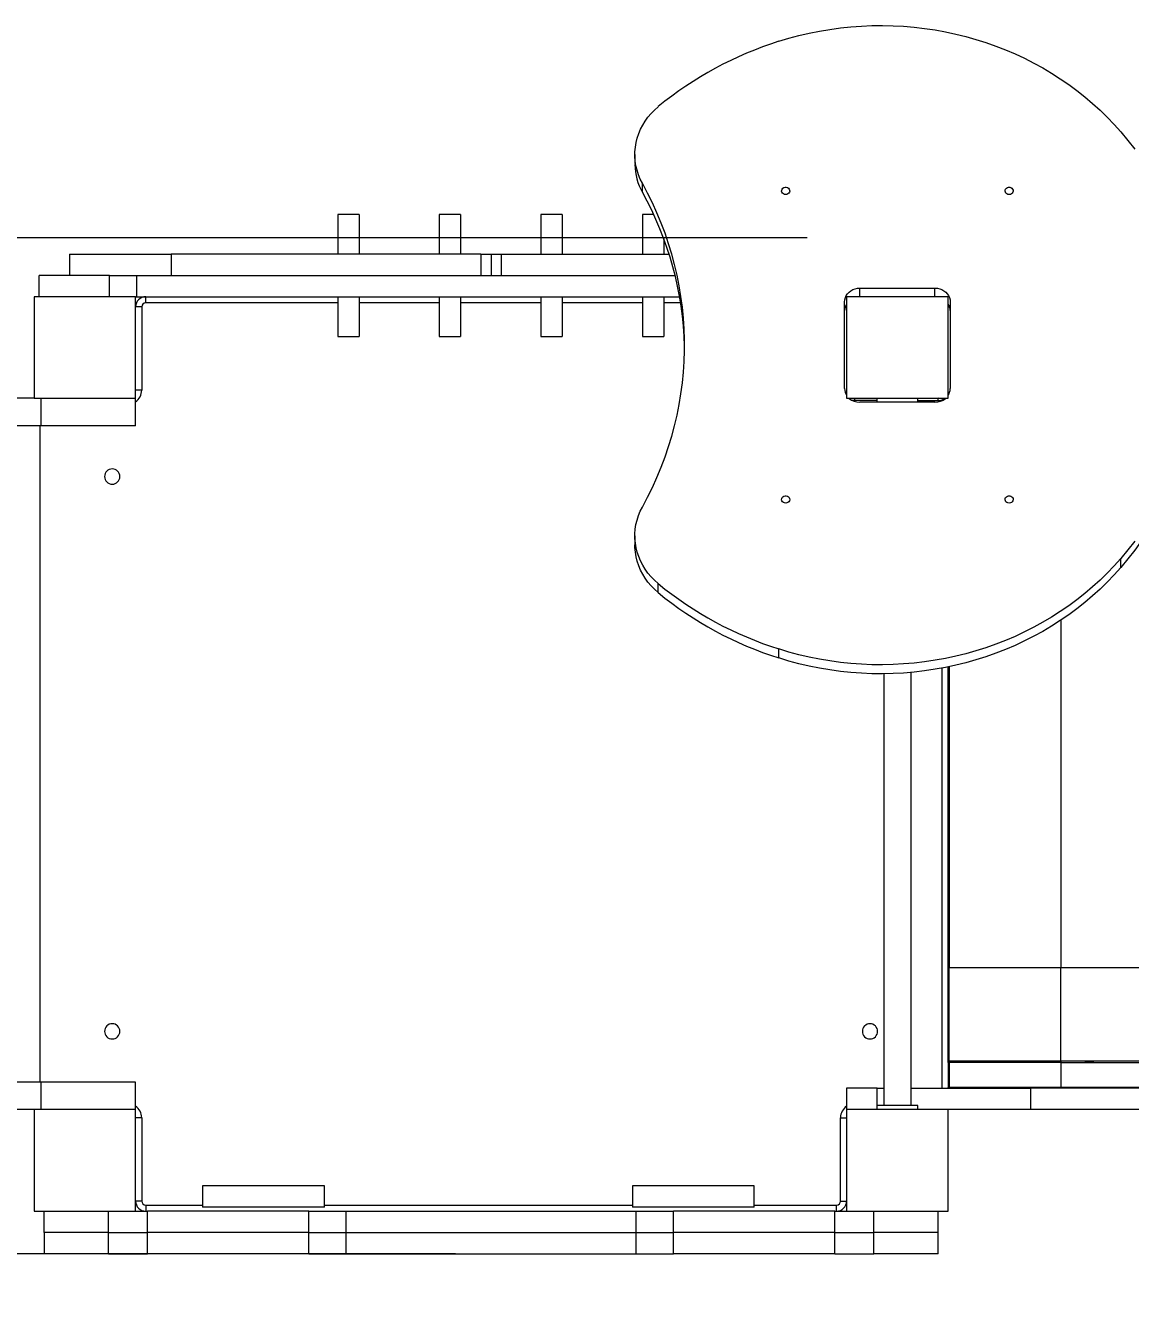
# Model space of a CAD drawing. Header units: millimetres. Extents: x -3610 to 3658, y -2763 to 1922.
# Drawn here: x -536 to 552, y -624 to 631 of the extents above; entities that cross this region are included whole.
import ezdxf

# ---------------------------------------------------------------- set-up
doc = ezdxf.new("R2010")
doc.units = ezdxf.units.MM
doc.layers.add('DIKOM_ОБЪЕКТ', color=7, linetype='Continuous')
doc.layers.add('DIKOM_РАЗМЕР_ОБЪЕКТА', color=7, linetype='Continuous')
doc.styles.add('style1', font='arial.ttf', dxfattribs={"width": 0.8})
doc.dimstyles.new('1-50', dxfattribs={"dimtxt": 300, "dimasz": 200, "dimexe": 100, "dimexo": 0, "dimgap": 100, "dimtad": 1, "dimtxsty": 'style1', "dimcen": 200, "dimclrd": 7, "dimclre": 7, "dimclrt": 7, "dimadec": 1, "dimazin": 2, "dimtfac": 1, "dimtmove": 0, "dimatfit": 2, "dimfxl": 0, "dimlwd": 25, "dimlwe": 18, "dimarcsym": 0})

# ---------------------------------------------------------------- blocks, each defined once
blk = doc.blocks.new('*D0')
at = {"layer": 'Defpoints', "color": 0, "transparency": 16777216}
for p in [(-1853.2, 422.4), (233.7, 422.4), (-112.6, -577.6)]:
    blk.add_point(p, dxfattribs=at)
at = {"layer": 'DIKOM_РАЗМЕР_ОБЪЕКТА', "color": 7, "lineweight": 18, "transparency": 16777216}
for p, q in [((233.7, 422.4), (-1953.2, 422.4)), ((-112.6, -577.6), (-1953.2, -577.6))]:
    blk.add_line(p, q, dxfattribs=at)
at = {"layer": 'DIKOM_РАЗМЕР_ОБЪЕКТА', "color": 7, "lineweight": 25, "transparency": 16777216}
blk.add_line((-1853.2, -377.6), (-1853.2, 222.4), dxfattribs=at)
at = {"layer": 'DIKOM_РАЗМЕР_ОБЪЕКТА', "color": 7, "transparency": 16777216}
for points in [[(-1886.5, 222.4), (-1819.9, 222.4), (-1853.2, 422.4)], [(-1886.5, -377.6), (-1819.9, -377.6), (-1853.2, -577.6)]]:
    blk.add_solid(points, dxfattribs=at)
at = {"layer": 'DIKOM_РАЗМЕР_ОБЪЕКТА', "color": 7, "transparency": 16777216, "insert": (-2106.4, -77.6), "char_height": 300, "attachment_point": 5, "rotation": 90, "style": 'style1'}
blk.add_mtext('1000', dxfattribs=at)
blk = doc.blocks.new('*D3')
at = {"layer": 'Defpoints', "color": 0, "transparency": 16777216}
for p in [(-1441.5, -372.1), (1658.5, -372.1), (1658.5, -1137.5)]:
    blk.add_point(p, dxfattribs=at)
at = {"layer": 'DIKOM_РАЗМЕР_ОБЪЕКТА', "color": 7, "lineweight": 18, "transparency": 16777216}
for p, q in [((-1441.5, -372.1), (-1441.5, -1237.5)), ((1658.5, -372.1), (1658.5, -1237.5))]:
    blk.add_line(p, q, dxfattribs=at)
at = {"layer": 'DIKOM_РАЗМЕР_ОБЪЕКТА', "color": 7, "lineweight": 25, "transparency": 16777216}
blk.add_line((-1241.5, -1137.5), (1458.5, -1137.5), dxfattribs=at)
at = {"layer": 'DIKOM_РАЗМЕР_ОБЪЕКТА', "color": 7, "transparency": 16777216}
for points in [[(-1241.5, -1104.2), (-1241.5, -1170.8), (-1441.5, -1137.5)], [(1458.5, -1104.2), (1458.5, -1170.8), (1658.5, -1137.5)]]:
    blk.add_solid(points, dxfattribs=at)
at = {"layer": 'DIKOM_РАЗМЕР_ОБЪЕКТА', "color": 7, "transparency": 16777216, "insert": (73.8, -884.2), "char_height": 300, "attachment_point": 5, "style": 'style1'}
blk.add_mtext('3100', dxfattribs=at)

msp = doc.modelspace()

# ---------------------------------------------------------------- linework, layer by layer
at = {"layer": 'DIKOM_ОБЪЕКТ', "color": 7, "linetype": 'Continuous', "lineweight": 15}
for p, q in [((64.142, 504.435), (64.142, 495.556)), ((71.548, 467.158), (71.548, 476.038)), ((-207.409, 445.402), (-228.409, 445.402)), ((-228.409, 445.402), (-228.409, 444.492)), ((-228.409, 444.492), (-228.409, 406.402)), ((-207.409, 445.402), (-207.409, 444.492)), ((-207.409, 444.492), (-207.409, 406.402)), ((-107.409, 445.402), (-128.409, 445.402)), ((-128.409, 445.402), (-128.409, 444.492)), ((-128.409, 444.492), (-128.409, 406.402)), ((-107.409, 445.402), (-107.409, 444.492)), ((-107.409, 444.492), (-107.409, 406.402)), ((-7.409, 445.402), (-28.409, 445.402)), ((-28.409, 445.402), (-28.409, 444.492)), ((-28.409, 444.492), (-28.409, 406.402)), ((-7.409, 445.402), (-7.409, 444.492)), ((-7.409, 444.492), (-7.409, 406.402)), ((82.574, 445.402), (71.591, 445.402)), ((71.591, 445.402), (71.591, 444.492)), ((71.591, 444.492), (71.591, 406.402)), ((92.591, 421.337), (92.591, 406.402)), ((-492.409, 406.402), (-492.409, 385.402)), ((-492.409, 406.402), (-392.409, 406.402)), ((-392.409, 406.402), (-392.409, 385.402)), ((-87.409, 406.402), (-392.409, 406.402)), ((-87.409, 406.402), (-87.409, 385.402)), ((-87.409, 406.402), (-77.409, 406.402)), ((-77.409, 406.402), (-77.409, 385.402)), ((-77.409, 406.402), (-67.409, 406.402)), ((-77.409, 406.402), (-77.409, 385.402)), ((-67.409, 406.402), (-67.409, 385.402)), ((-67.409, 406.402), (97.736, 406.402)), ((-522.409, 364.402), (-522.409, 385.402)), ((-453.139, 385.402), (-522.409, 385.402)), ((-453.139, 364.402), (-453.139, 385.402)), ((-453.139, 385.402), (-426.174, 385.402)), ((-426.174, 364.402), (-426.174, 385.402)), ((-426.174, 385.402), (103.657, 385.402)), ((-527.409, 364.402), (-527.409, 264.402)), ((-427.409, 364.402), (-527.409, 364.402)), ((-527.409, 364.402), (-527.409, 264.402)), ((-427.409, 364.402), (-527.409, 364.402)), ((-427.409, 364.402), (-426.174, 364.402)), ((-427.409, 264.402), (-427.409, 364.402)), ((-426.174, 364.402), (108.105, 364.402)), ((-417.409, 358.402), (-417.409, 364.402)), ((-228.409, 364.402), (-228.409, 325.402)), ((-207.409, 364.402), (-207.409, 325.402)), ((-128.409, 364.402), (-128.409, 325.402)), ((-107.409, 364.402), (-107.409, 325.402)), ((-28.409, 364.402), (-28.409, 325.402)), ((-7.409, 364.402), (-7.409, 325.402)), ((71.591, 364.402), (71.591, 325.402)), ((92.591, 364.402), (92.591, 325.402)), ((372.591, 364.402), (272.591, 364.402)), ((272.591, 364.402), (272.591, 264.402)), ((285.591, 372.889), (359.591, 372.889)), ((285.591, 364.402), (285.591, 372.889)), ((359.591, 364.402), (359.591, 372.889)), ((372.591, 264.402), (372.591, 364.402)), ((-421.409, 354.402), (-427.409, 354.402)), ((-421.409, 354.402), (-421.409, 272.402)), ((-228.409, 358.402), (-417.409, 358.402)), ((-128.409, 358.402), (-207.409, 358.402)), ((-28.409, 358.402), (-107.409, 358.402)), ((71.591, 358.402), (-7.409, 358.402)), ((109.112, 358.402), (92.591, 358.402)), ((270.591, 274.183), (270.591, 359.296)), ((374.591, 359.296), (374.591, 274.183)), ((-228.409, 325.402), (-207.409, 325.402)), ((-128.409, 325.402), (-107.409, 325.402)), ((-28.409, 325.402), (-7.409, 325.402)), ((71.591, 325.402), (92.591, 325.402)), ((-527.409, 264.402), (-1440.34, 264.402)), ((-527.409, 264.402), (-427.409, 264.402)), ((-520.458, 237.402), (-520.458, 264.402)), ((-421.409, 272.402), (-427.409, 272.402)), ((-427.409, 237.402), (-427.409, 264.402)), ((272.591, 264.402), (372.591, 264.402)), ((280.591, 262.402), (280.591, 264.402)), ((302.591, 260.59), (302.591, 264.402)), ((342.591, 260.59), (342.591, 264.402)), ((362.591, 262.402), (362.591, 264.402)), ((302.591, 262.402), (278.109, 262.402)), ((359.591, 260.59), (285.591, 260.59)), ((302.591, 262.402), (302.591, 262.402)), ((302.591, 260.59), (302.591, 262.402)), ((342.591, 262.402), (367.074, 262.402)), ((-520.458, 237.402), (-1440.34, 237.402)), ((-521.387, -408.598), (-521.387, 237.402)), ((-427.409, 237.402), (-520.458, 237.402)), ((64.142, 129.044), (64.142, 120.164)), ((542.484, 98.004), (542.484, 106.883)), ((87.039, 73.24), (87.039, 82.12)), ((483.547, 46.086), (483.547, -295.598)), ((205.815, 8.852), (205.815, 17.732)), ((372.591, -389.272), (372.591, 0.091)), ((373.591, 0.299), (373.591, -295.598)), ((309.091, -6.701), (309.091, -431.598)), ((336.091, -431.598), (336.091, -5.334)), ((366.591, -414.598), (366.591, -1.091)), ((372.591, -295.598), (373.591, -295.598)), ((373.591, -388.097), (373.591, -295.598)), ((373.591, -295.598), (483.547, -295.598)), ((483.547, -388.097), (483.547, -295.598)), ((483.547, -295.598), (698.064, -295.598)), ((372.591, -308.962), (372.591, -389.097)), ((372.591, -389.097), (372.591, -390.098)), ((373.591, -389.098), (373.591, -388.097)), ((483.547, -388.097), (373.591, -388.097)), ((373.591, -389.098), (373.591, -413.62)), ((483.547, -389.098), (373.591, -389.098)), ((483.547, -388.097), (483.547, -389.098)), ((750.833, -388.097), (483.547, -388.097)), ((483.547, -389.098), (483.547, -413.62)), ((483.547, -389.098), (799.014, -389.098)), ((372.591, -390.098), (372.591, -413.598)), ((-520.458, -408.598), (-1440.34, -408.598)), ((-520.458, -435.598), (-520.458, -408.598)), ((-427.409, -408.598), (-520.458, -408.598)), ((-427.409, -435.598), (-427.409, -408.598)), ((372.591, -414.598), (372.591, -413.773)), ((373.591, -413.62), (483.547, -413.62)), ((373.591, -413.62), (373.591, -414.598)), ((483.547, -413.62), (756.036, -413.62)), ((483.547, -413.62), (483.547, -414.598)), ((272.591, -414.598), (272.591, -435.598)), ((302.591, -414.598), (272.591, -414.598)), ((302.591, -435.598), (302.591, -414.598)), ((302.591, -414.598), (309.091, -414.598)), ((336.091, -414.598), (453.742, -414.598)), ((453.742, -414.598), (453.742, -435.598)), ((596.492, -414.598), (453.742, -414.598)), ((-527.409, -435.598), (-1440.34, -435.598)), ((-427.409, -435.598), (-527.409, -435.598)), ((-527.409, -435.598), (-527.409, -535.598)), ((-427.409, -535.598), (-427.409, -435.598)), ((272.591, -435.598), (272.591, -535.598)), ((372.591, -435.598), (272.591, -435.598)), ((302.591, -435.598), (302.591, -431.598)), ((342.591, -431.598), (302.591, -431.598)), ((342.591, -435.598), (342.591, -431.598)), ((453.742, -435.598), (372.591, -435.598)), ((372.591, -535.598), (372.591, -435.598)), ((596.492, -435.598), (453.742, -435.598)), ((-421.409, -443.598), (-427.409, -443.598)), ((-421.409, -443.598), (-421.409, -525.598)), ((266.591, -525.598), (266.591, -443.598)), ((266.591, -443.598), (272.591, -443.598)), ((-361.404, -510.598), (-361.404, -531.598)), ((-241.404, -510.598), (-361.404, -510.598)), ((-241.404, -531.598), (-241.404, -510.598)), ((61.704, -510.598), (61.704, -531.598)), ((181.704, -510.598), (61.704, -510.598)), ((181.704, -531.598), (181.704, -510.598)), ((-421.409, -525.598), (-427.409, -525.598)), ((266.591, -525.598), (272.591, -525.598)), ((-527.409, -535.598), (-427.409, -535.598)), ((-517.409, -556.598), (-517.409, -535.598)), ((-454.126, -556.598), (-454.126, -535.598)), ((-427.409, -535.598), (-415.728, -535.598)), ((-417.409, -529.598), (-417.409, -535.598)), ((-417.409, -529.598), (-361.404, -529.598)), ((-415.728, -556.598), (-415.728, -535.598)), ((-257.005, -535.598), (-415.728, -535.598)), ((-241.404, -531.598), (-361.404, -531.598)), ((-257.005, -556.598), (-257.005, -535.598)), ((-257.005, -535.598), (-220.065, -535.598)), ((-241.404, -529.598), (61.704, -529.598)), ((-220.065, -556.598), (-220.065, -535.598)), ((-220.065, -535.598), (65.248, -535.598)), ((181.704, -531.598), (61.704, -531.598)), ((65.248, -556.598), (65.248, -535.598)), ((65.248, -535.598), (102.188, -535.598)), ((102.188, -556.598), (102.188, -535.598)), ((260.911, -535.598), (102.188, -535.598)), ((181.704, -529.598), (262.591, -529.598)), ((260.911, -556.598), (260.911, -535.598)), ((260.911, -535.598), (272.591, -535.598)), ((262.591, -535.598), (262.591, -529.598)), ((272.591, -535.598), (372.591, -535.598)), ((299.309, -556.598), (299.309, -535.598)), ((362.591, -556.598), (362.591, -535.598)), ((-517.409, -556.598), (-517.409, -577.598)), ((-454.126, -556.598), (-517.409, -556.598)), ((-454.126, -556.598), (-517.409, -556.598)), ((-454.126, -577.598), (-454.126, -556.598)), ((-454.126, -556.598), (-415.728, -556.598)), ((-454.126, -556.598), (-415.728, -556.598)), ((-415.728, -577.598), (-415.728, -556.598)), ((-257.005, -556.598), (-415.728, -556.598)), ((-257.005, -556.598), (-415.728, -556.598)), ((-257.005, -577.598), (-257.005, -556.598)), ((-257.005, -556.598), (-220.065, -556.598)), ((-257.005, -556.598), (-220.065, -556.598)), ((-220.065, -577.598), (-220.065, -556.598)), ((-220.065, -556.598), (65.248, -556.598)), ((-220.065, -556.598), (65.248, -556.598)), ((65.248, -577.598), (65.248, -556.598)), ((65.248, -556.598), (102.188, -556.598)), ((65.248, -556.598), (102.188, -556.598)), ((102.188, -577.598), (102.188, -556.598)), ((260.911, -556.598), (102.188, -556.598)), ((260.911, -556.598), (102.188, -556.598)), ((260.911, -577.598), (260.911, -556.598)), ((260.911, -556.598), (299.309, -556.598)), ((260.911, -556.598), (299.309, -556.598)), ((299.309, -577.598), (299.309, -556.598)), ((362.591, -556.598), (299.309, -556.598)), ((362.591, -556.598), (299.309, -556.598)), ((362.591, -577.598), (362.591, -556.598)), ((-454.126, -577.598), (-517.409, -577.598)), ((-454.126, -577.598), (-415.728, -577.598)), ((-257.005, -577.598), (-415.728, -577.598)), ((-257.005, -577.598), (-220.065, -577.598)), ((-220.065, -577.598), (65.248, -577.598)), ((65.248, -577.598), (102.188, -577.598)), ((260.911, -577.598), (102.188, -577.598)), ((260.911, -577.598), (299.309, -577.598)), ((362.591, -577.598), (299.309, -577.598))]:
    msp.add_line(p, q, dxfattribs=at)
at = {"layer": 'DIKOM_ОБЪЕКТ', "color": 7, "linetype": 'Continuous', "lineweight": 15, "flags": 128}
for points in [[(205.815, 615.747), (215.684, 618.738), (225.66, 621.416), (235.734, 623.78), (245.892, 625.825), (256.122, 627.55), (266.411, 628.953), (276.749, 630.031), (287.121, 630.784), (297.516, 631.21), (307.921, 631.309), (318.323, 631.082), (328.711, 630.527), (339.071, 629.647), (349.391, 628.441), (359.659, 626.912), (369.862, 625.061), (379.988, 622.89), (390.025, 620.403), (399.96, 617.601), (409.783, 614.489), (419.48, 611.071), (429.041, 607.349), (438.454, 603.329), (447.707, 599.016), (456.79, 594.415), (465.691, 589.531), (474.399, 584.37), (482.905, 578.939), (491.198, 573.243), (499.269, 567.291), (507.106, 561.088), (514.701, 554.643), (522.045, 547.963), (529.129, 541.056), (535.945, 533.931), (542.484, 526.595)], [(71.548, 476.038), (69.455, 480.195), (67.697, 484.477), (66.284, 488.863), (65.223, 493.33), (64.52, 497.855), (64.178, 502.413), (64.199, 506.982), (64.583, 511.538), (65.327, 516.057), (66.429, 520.516), (67.882, 524.891), (69.679, 529.161), (71.81, 533.302), (74.265, 537.293), (77.03, 541.113), (80.092, 544.744), (83.434, 548.165), (87.039, 551.359)], [(542.484, 526.595), (549.473, 518.206), (556.175, 509.626)], [(71.548, 157.441), (76.654, 167.04), (81.441, 176.772), (85.903, 186.63), (90.038, 196.605), (93.842, 206.688), (97.311, 216.869), (100.441, 227.14), (103.231, 237.491), (105.678, 247.913), (107.78, 258.397), (109.534, 268.933), (110.939, 279.512), (111.994, 290.125), (112.697, 300.761), (113.049, 311.412), (113.049, 322.067), (112.697, 332.718), (111.994, 343.354), (110.939, 353.967), (109.534, 364.546), (107.78, 375.082), (105.678, 385.566), (103.231, 395.988), (100.441, 406.339), (97.311, 416.61), (93.842, 426.791), (90.038, 436.874), (85.903, 446.849), (81.441, 456.707), (76.654, 466.439), (71.548, 476.038)], [(212.591, 464.938), (211.412, 465.1), (210.338, 465.568), (209.464, 466.303), (208.868, 467.239), (208.603, 468.292), (208.692, 469.37), (209.127, 470.376), (209.871, 471.22), (210.856, 471.829), (211.995, 472.148), (213.188, 472.148), (214.327, 471.829), (215.312, 471.22), (216.056, 470.376), (216.491, 469.37), (216.58, 468.292), (216.315, 467.239), (215.719, 466.303), (214.845, 465.568), (213.77, 465.1), (212.591, 464.938)], [(432.591, 464.938), (431.412, 465.1), (430.338, 465.568), (429.464, 466.303), (428.868, 467.239), (428.603, 468.292), (428.692, 469.37), (429.127, 470.376), (429.871, 471.22), (430.856, 471.829), (431.995, 472.148), (433.188, 472.148), (434.327, 471.829), (435.312, 471.22), (436.056, 470.376), (436.491, 469.37), (436.58, 468.292), (436.315, 467.239), (435.719, 466.303), (434.845, 465.568), (433.77, 465.1), (432.591, 464.938)], [(270.591, 359.296), (270.776, 361.423), (271.326, 363.497), (272.226, 365.467), (273.456, 367.286), (274.985, 368.908), (276.775, 370.293), (278.782, 371.408), (280.956, 372.224), (283.245, 372.722), (285.591, 372.889)], [(359.591, 372.889), (361.938, 372.722), (364.227, 372.224), (366.401, 371.408), (368.408, 370.293), (370.198, 368.908), (371.727, 367.286), (372.957, 365.467), (373.857, 363.497), (374.407, 361.423), (374.591, 359.296)], [(622.081, 307.86), (622.036, 302.604), (621.679, 292.097), (620.965, 281.605), (619.895, 271.138), (618.469, 260.706), (616.69, 250.319), (614.559, 239.986), (612.078, 229.717), (609.249, 219.523), (606.074, 209.412), (602.558, 199.395), (598.703, 189.481), (594.513, 179.679), (589.992, 169.998), (585.145, 160.448), (579.975, 151.038), (574.487, 141.777), (568.688, 132.673), (562.582, 123.736), (556.175, 114.973), (549.473, 106.393), (542.484, 98.004)], [(212.591, 161.291), (211.412, 161.452), (210.338, 161.921), (209.464, 162.656), (208.868, 163.591), (208.603, 164.645), (208.692, 165.722), (209.127, 166.728), (209.871, 167.573), (210.856, 168.181), (211.995, 168.5), (213.188, 168.5), (214.327, 168.181), (215.312, 167.573), (216.056, 166.728), (216.491, 165.722), (216.58, 164.645), (216.315, 163.591), (215.719, 162.656), (214.845, 161.921), (213.77, 161.452), (212.591, 161.291)], [(432.591, 161.291), (431.412, 161.452), (430.338, 161.921), (429.464, 162.656), (428.868, 163.591), (428.603, 164.645), (428.692, 165.722), (429.127, 166.728), (429.871, 167.573), (430.856, 168.181), (431.995, 168.5), (433.188, 168.5), (434.327, 168.181), (435.312, 167.573), (436.056, 166.728), (436.491, 165.722), (436.58, 164.645), (436.315, 163.591), (435.719, 162.656), (434.845, 161.921), (433.77, 161.452), (432.591, 161.291)], [(87.039, 82.12), (83.434, 85.314), (80.092, 88.735), (77.03, 92.366), (74.265, 96.186), (71.81, 100.177), (69.679, 104.318), (67.882, 108.588), (66.429, 112.963), (65.327, 117.422), (64.583, 121.941), (64.199, 126.497), (64.178, 131.066), (64.52, 135.624), (65.223, 140.149), (66.284, 144.616), (67.697, 149.002), (69.455, 153.284), (71.548, 157.441)], [(87.039, 73.24), (83.434, 76.434), (80.092, 79.856), (77.03, 83.486), (74.265, 87.307), (71.81, 91.298), (69.679, 95.439), (67.882, 99.708), (66.429, 104.083), (65.327, 108.542), (64.583, 113.061), (64.199, 117.617), (64.142, 120.164)], [(556.175, 123.853), (549.473, 115.272), (542.484, 106.883)], [(542.484, 106.883), (535.945, 99.548), (529.129, 92.423), (522.045, 85.516), (514.701, 78.836), (507.106, 72.391), (499.269, 66.188), (491.198, 60.236), (482.905, 54.54), (474.399, 49.109), (465.691, 43.948), (456.79, 39.064), (447.707, 34.463), (438.454, 30.15), (429.041, 26.13), (419.48, 22.408), (409.783, 18.99), (399.96, 15.878), (390.025, 13.076), (379.988, 10.589), (369.862, 8.418), (359.659, 6.567), (349.391, 5.038), (339.071, 3.832), (328.711, 2.952), (318.323, 2.397), (307.921, 2.169), (297.516, 2.269), (287.121, 2.695), (276.749, 3.448), (266.411, 4.526), (256.122, 5.929), (245.892, 7.654), (235.734, 9.699), (225.66, 12.062), (215.684, 14.741), (205.815, 17.732)], [(542.484, 98.004), (535.945, 90.669), (529.129, 83.543), (522.045, 76.636), (514.701, 69.956), (507.106, 63.511), (499.269, 57.308), (491.198, 51.356), (482.905, 45.66), (474.399, 40.229), (465.691, 35.068), (456.79, 30.184), (447.707, 25.583), (438.454, 21.27), (429.041, 17.25), (419.48, 13.529), (409.783, 10.11), (399.96, 6.998), (390.025, 4.196), (379.988, 1.709), (369.862, -0.462), (359.659, -2.313), (349.391, -3.842), (339.071, -5.047), (328.711, -5.928), (318.323, -6.483), (307.921, -6.71), (297.516, -6.611), (287.121, -6.185), (276.749, -5.432), (266.411, -4.354), (256.122, -2.951), (245.892, -1.226), (235.734, 0.819), (225.66, 3.183), (215.684, 5.861), (205.815, 8.852)], [(516.036, -388.92), (515.783, -388.938), (515.05, -388.953), (513.922, -388.964), (512.524, -388.97), (511.015, -388.97), (509.565, -388.964), (508.337, -388.953), (507.47, -388.938), (507.061, -388.92), (507.036, -388.915), (507.29, -388.897), (508.023, -388.882), (509.151, -388.87), (510.549, -388.864), (512.058, -388.864), (513.508, -388.87), (514.735, -388.882), (515.603, -388.897), (516.011, -388.915), (516.036, -388.92)]]:
    msp.add_lwpolyline(points, dxfattribs=at)
at = {"layer": 'DIKOM_ОБЪЕКТ', "color": 7, "linetype": 'Continuous', "lineweight": 15, "extrusion": (2.76751e-16, 3.49148e-15, -1)}
for centre in [(450.409, 187.402), (450.409, -358.598), (-295.591, -358.598)]:
    msp.add_circle(centre, 7.5, dxfattribs=at)
at = {"layer": 'DIKOM_ОБЪЕКТ', "color": 7, "linetype": 'Continuous', "lineweight": 15}
for centre, radius, start, end in [((314.276, 273.532), 358.992, 107.585386, 129.270895), ((122.508, 495.638), 58.378, 181.166937, 209.199313), ((-215.513, 307.063), 328.687, 1.485332, 29.148517), ((-417.409, 354.402), 10, 90, 180), ((-417.409, 354.402), 4, 90, 180), ((283.27, 350.356), 12.683, 147.348713, 178.521377), ((361.913, 350.356), 12.683, 1.478623, 32.651287), ((-435.259, 272.349), 13.85, 304.527, 0.218737), ((283.27, 274.244), 12.683, 181.478623, 212.651287), ((285.441, 276.368), 15.78, 229.414506, 270.546873), ((359.686, 276.519), 15.929, 269.660037, 310.389439), ((362.591, 254.402), 10, 57.876507, 90), ((361.913, 274.244), 12.683, 327.348713, 358.521377), ((314.276, 359.947), 358.992, 230.729105, 252.414614), ((314.276, 351.068), 358.992, 230.729105, 252.414614), ((373.591, -389.097), 1, 89.999641, 179.770724), ((373.591, -390.098), 1, 90.000179, 179.953603), ((373.591, -413.598), 1, 180, 270), ((373.307, -400.517), 13.106, 266.870076, 271.243299), ((-435.306, -443.574), 13.898, 359.897478, 55.369904), ((280.442, -443.545), 13.85, 124.527, 180.218737), ((-417.409, -525.598), 10, 180, 270), ((-417.409, -525.598), 4, 180, 270), ((262.591, -525.598), 4, 270, 0), ((262.591, -525.598), 10, 270, 0)]:
    msp.add_arc(centre, radius, start, end, dxfattribs=at)
msp.add_ellipse((409.536, -388.917), major_axis=(4.5, 0), ratio=0.01192085, dxfattribs=at)

# ---------------------------------------------------------------- dimensions: what is measured, and where the dimension line sits
at = {"layer": 'DIKOM_РАЗМЕР_ОБЪЕКТА'}
dim = msp.add_linear_dim(base=(-1853.194, 422.402), p1=(-112.65, -577.598), p2=(233.699, 422.402), angle=90, dimstyle='1-50', dxfattribs=at)
dim.commit()
dim.dimension.update_dxf_attribs({"geometry": '*D0', "text_midpoint": (-1853.194, -77.598), "dimtype": 160})
dim = msp.add_linear_dim(base=(1658.481, -1137.488), p1=(-1441.519, -372.098), p2=(1658.481, -372.098), dimstyle='1-50', dxfattribs=at)
dim.commit()
dim.dimension.update_dxf_attribs({"geometry": '*D3', "text_midpoint": (73.849, -1137.488), "dimtype": 160})

doc.saveas('drawing.dxf')
